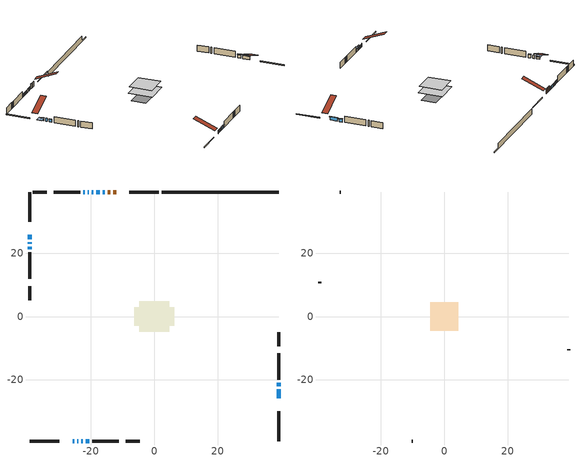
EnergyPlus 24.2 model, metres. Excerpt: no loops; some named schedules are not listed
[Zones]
conditioned space
 floor adiabatic (AdiabaticFloorConstruction): -4.78,-4.78 -4.78,4.78 4.78,4.78 4.78,-4.78 z1.46
 floor foundation (Slab1 construction): -6.36,-2.84 -6.36,2.84 6.36,2.84 6.36,-2.84 z-0.67
 wall outside (RimJoist1 construction): 1.46,39.22 -7.88,39.22 / -39.22,-39.22 -29.88,-39.22 / -39.22,39.22 -39.22,29.88 / 39.22,-39.22 39.22,-29.88 z1.46:1.76
 wall outside (AdiabaticWallConstruction 1): -12.04,39.22 -12.95,39.22 / -13.88,39.22 -14.7,39.22 z1.46:3.49
 wall outside (AdiabaticWallConstruction): 39.22,-25.72 39.22,-22.98 z1.46:2.76; -15.62,39.22 -16.2,39.22 / -25.72,-39.22 -25.25,-39.22 / -24.32,-39.22 -23.88,-39.22 / -39.22,23.42 -39.22,22.96 / -17.13,39.22 -18.25,39.22 / -19.17,39.22 -19.63,39.22 / -39.22,22.03 -39.22,21.12 / -20.56,39.22 -20.94,39.22 / -21.87,39.22 -22.36,39.22 z1.46:2.68; -39.22,25.72 -39.22,24.35 z1.46:2.43; 39.22,-22.05 39.22,-20.88 z1.46:2.63; -22.95,-39.22 -22.49,-39.22 / -21.57,-39.22 -20.5,-39.22 z1.46:2.53
 wall outside (Wall1 construction): -23.28,39.22 -31.66,39.22 / -19.57,-39.22 -11.2,-39.22 / -39.22,20.19 -39.22,11.82 / 39.22,-19.95 39.22,-11.58 z1.46:3.9
 wall outside (Wall3 construction): -33.87,39.22 -38.29,39.22 / -8.98,-39.22 -4.56,-39.22 / -39.22,9.6 -39.22,5.18 / 39.22,-9.36 39.22,-4.94 z1.46:3.9
 wall foundation (FoundationWall1 construction): 2.39,39.22,-0.67 2.39,39.22,1.46 35.54,39.22,1.46 35.54,39.22,-0.28 39.22,39.22,-0.28 39.22,39.22,-0.67
 window (WindowConstruction): 39.22,-25.72 39.22,-22.98 z1.46:2.76
 window (WindowConstruction 9): -15.63,39.22 -16.2,39.22 z1.46:2.68
 window (WindowConstruction 10): -25.72,-39.22 -25.25,-39.22 z1.46:2.68
 window (WindowConstruction 11): -24.32,-39.22 -23.88,-39.22 z1.46:2.68
 window (WindowConstruction 12): -39.22,25.72 -39.22,24.35 z1.46:2.43
 window (WindowConstruction 13): -39.22,23.42 -39.22,22.96 z1.46:2.68
 window (WindowConstruction 1): 39.22,-22.05 39.22,-20.88 z1.46:2.63
 window (WindowConstruction 2): -17.13,39.22 -18.24,39.22 z1.46:2.68
 window (WindowConstruction 3): -19.17,39.22 -19.63,39.22 z1.46:2.68
 window (WindowConstruction 4): -22.95,-39.22 -22.5,-39.22 z1.46:2.53
 window (WindowConstruction 5): -21.57,-39.22 -20.5,-39.22 z1.46:2.53
 window (WindowConstruction 6): -39.22,22.03 -39.22,21.12 z1.46:2.68
 window (WindowConstruction 7): -20.56,39.22 -20.94,39.22 z1.46:2.68
 window (WindowConstruction 8): -21.87,39.22 -22.36,39.22 z1.46:2.68
 door (Door): -12.04,39.22 -12.95,39.22 z1.46:3.49
 door (Door 1): -13.88,39.22 -14.7,39.22 z1.46:3.49
 ceiling adiabatic (AdiabaticFloorConstruction): 4.78,-4.78 4.78,4.78 -4.78,4.78 -4.78,-4.78 z1.46
attic - vented
 floor to conditioned space (Floor1 construction Reversed): -4.42,-4.42 -4.42,4.42 4.42,4.42 4.42,-4.42 z3.9
 wall outside (Wall2 construction): -32.58,39.22 -32.94,39.22 / -10.27,-39.22 -9.91,-39.22 / -39.22,10.89 -39.22,10.53 / 39.22,-10.65 39.22,-10.29 z1.46:3.9
 roof outside (Roof1 construction): -11.11,39.22,3.9 -11.11,30.72,7.44 -8.81,30.72,7.44 -8.81,39.22,3.9; -26.65,-39.22,3.9 -26.65,-30.72,7.44 -28.95,-30.72,7.44 -28.95,-39.22,3.9; -39.22,26.65,3.9 -30.72,26.65,7.44 -30.72,28.95,7.44 -39.22,28.95,3.9; 39.22,-26.65,3.9 30.72,-26.65,7.44 30.72,-28.95,7.44 39.22,-28.95,3.9
shading: 39.22,-22.78 39.22,-25.92 39.68,-25.92 39.68,-22.78 z2.96; -39.22,24.1 -39.22,25.97 -41.71,25.97 -41.71,24.1 z2.68; 39.22,-20.68 39.22,-22.25 39.68,-22.25 39.68,-20.68 z2.83; -22.2,-39.22 -23.25,-39.22 -23.25,-39.68 -22.2,-39.68 z2.83; -20.2,-39.22 -21.87,-39.22 -21.87,-39.68 -20.2,-39.68 z2.83; -39.22,21.04 -39.22,22.11 -39.83,22.11 -39.83,21.04 z2.76
[Building]
Building 1: Terrain=Suburbs
[Site:Location]
Vancouver Intl AP_BC: Latitude {deg}=49.19; Longitude {deg}=-123.18; Time Zone {hr}=-8; Elevation {m}=4; Keep Site Location Information=Yes
[Site:GroundTemperature:Shallow]
8.06451, 6.96315, 6.87495, 7.3976, 9.49575, 11.5841, 13.3946, 14.5416, 14.639, 13.7062, 11.9418, 9.91751
[Site:WaterMainsTemperature]
Calculation Method=Schedule; Temperature Schedule=mains temperature schedule
[Material] Roughness=Rough; Thermal Absorptance=0.9
Name | Thickness {m} | Conductivity {W/m-K} | Density {kg/m3} | Specific Heat {J/kg-K} | Solar Absorptance | Visible Absorptance
asphalt or fiberglass shingles | 0.00635 | 0.162714 | 1121.4 | 1465.45 | 0.4 | 0.4
ceiling stud and cavity | 0.1397 | 0.121496 | 65.682 | 1177.47 | 0.7 | 0.7
concrete 4.0 in. | 0.1016 | 1.803125 | 2242.8 | 837.4 | 0.7 | 0.7
concrete 8.0 in. | 0.2032 | 1.803125 | 2242.8 | 837.4 | 0.7 | 0.7
door material | 0.04445 | 0.188738 | 512.64 | 1214.23 | 0.7 | 0.7
door material 1 | 0.04445 | 0.053851 | 512.64 | 1214.23 | 0.7 | 0.7
floor covering | 0.0127 | 0.0433444 | 54.468 | 1339.84 | 0.6 | 0.6
floor rigid ins; wall rigid ins | 0.512978 | 0.029427 | 32.04 | 1214.23 | 0.7 | 0.7
floor stud and cavity | 0.1397 | 1.75129 | 37.0049 | 1207.88 | 0.7 | 0.7
furniture material conditioned space 1 | 0.1524 | 0.115458 | 640.8 | 1214.23 | 0.6 | 0.6
gypsum board | 0.0127 | 0.160291 | 801 | 837.4 | 0.6 | 0.6
osb sheathing 0.5 in. | 0.0127 | 0.115458 | 512.64 | 1214.23 | 0.7 | 0.7
osb sheathing 0.75 in. | 0.01905 | 0.115458 | 512.64 | 1214.23 | 0.7 | 0.7
osb sheathing 2.0 in. | 0.0508 | 0.115458 | 512.64 | 1214.23 | 0.7 | 0.7
rim joist stud and cavity | 0.0508 | 0.0310022 | 125.044 | 1163.47 | 0.6 | 0.6
wall stud and cavity | 0.1397 | 0.104945 | 139.0536 | 1170.24 | 0.7 | 0.7
wall stud and cavity 1 | 0.0889 | 6.1454 | 50.32683 | 1063.81 | 0.6 | 0.6
wall stud and cavity 2 | 0.1397 | 0.10763 | 139.0536 | 1170.24 | 0.7 | 0.7
wall stud and cavity 3 | 0.0889 | 0.380278 | 52.3479 | 1209.89 | 0.7 | 0.7
wall stud and cavity 4 | 0.0889 | 0.391764 | 83.0341 | 1211.67 | 0.7 | 0.7
wood siding | 0.0254 | 0.102417 | 544.68 | 1172.36 | 0.4 | 0.4
wood siding 1 | 0.00254 | 0.102417 | 544.68 | 1172.36 | 0.4 | 0.4
wood siding 2; wood siding 3; wood siding 4 | 0.0254 | 0.102417 | 544.68 | 1172.36 | 0.7 | 0.7
[WindowMaterial:SimpleGlazingSystem]
Name | U-Factor {W/m2-K} | Solar Heat Gain Coefficient
WindowMaterial | 3.56465 | 0.72
WindowMaterial 1 | 4.64233 | 0.67
WindowMaterial 10 | 5.50028 | 0.61
WindowMaterial 11 | 4.627 | 0.67
WindowMaterial 12 | 5.44009 | 0.62
WindowMaterial 2 | 4.33459 | 0.66
WindowMaterial 3 | 4.52707 | 0.64
WindowMaterial 4 | 4.7911 | 0.66
WindowMaterial 5 | 4.77066 | 0.66
WindowMaterial 6 | 4.49016 | 0.64
WindowMaterial 7 | 5.38445 | 0.62
WindowMaterial 8 | 5.21865 | 0.63
WindowMaterial 9 | 5.42249 | 0.62
[Construction]
AdiabaticFloorConstruction: floor stud and cavity, floor rigid ins, osb sheathing 0.75 in., floor covering
AdiabaticWallConstruction: wood siding 3, wall rigid ins, wall stud and cavity 3, gypsum board
AdiabaticWallConstruction 1: wood siding 4, wall rigid ins, wall stud and cavity 3, gypsum board
Door: door material
Door 1: door material 1
Floor1 construction Reversed: gypsum board, ceiling stud and cavity
FoundationWall1 construction: concrete 8.0 in.
furniture construction conditioned space 1: furniture material conditioned space 1
PartitionWallConstruction: gypsum board, wall stud and cavity 4, gypsum board
RimJoist1 construction: wood siding 2, osb sheathing 2.0 in., rim joist stud and cavity
Roof1 construction: asphalt or fiberglass shingles
Slab1 construction: concrete 4.0 in.
Wall1 construction: wood siding, osb sheathing 0.5 in., wall stud and cavity, gypsum board
Wall2 construction: wood siding 1, wall stud and cavity 1
Wall3 construction: wood siding, osb sheathing 0.5 in., wall stud and cavity 2, gypsum board
WindowConstruction: WindowMaterial
WindowConstruction 1; WindowConstruction 2: WindowMaterial 1
WindowConstruction 10: WindowMaterial 9
WindowConstruction 11: WindowMaterial 10
WindowConstruction 12: WindowMaterial 11
WindowConstruction 13: WindowMaterial 12
WindowConstruction 3: WindowMaterial 2
WindowConstruction 4: WindowMaterial 3
WindowConstruction 5: WindowMaterial 4
WindowConstruction 6: WindowMaterial 5
WindowConstruction 7: WindowMaterial 6
WindowConstruction 8: WindowMaterial 7
WindowConstruction 9: WindowMaterial 8
[Zone] Multiplier=1; Part of Total Floor Area=Yes
Name | Volume {m3}
attic - vented | 44.4308
conditioned space | 413.9
[Space]
Name | Zone | Volume {m3}
attic - vented 1 | attic - vented | 44.4308
conditioned space 1 | conditioned space | 413.9
[ZoneInfiltration:EffectiveLeakageArea]
infil attic - vented 1: Zone or Space=attic - vented 1; Schedule=Always On Discrete; Effective Air Leakage Area {cm2}=3240.83; Stack Coefficient=0.000415921; Wind Coefficient=1.37792e-05
[ZoneMixing]
whole house fan mix: Zone or Space=attic - vented; Schedule=Always On Continuous; Design Flow Rate Calculation Method=Flow/Zone; Design Flow Rate {m3/s}=0; Source Zone or Space=conditioned space
[SurfaceProperty:ExposedFoundationPerimeter]
Slab1: Exposed Perimeter Calculation Method=TotalExposedPerimeter; Total Exposed Perimeter {m}=36.829
[InternalMass] Zone or ZoneList=conditioned space; Space or SpaceList=conditioned space 1
Name | Construction | Surface Area {m2}
furniture mass conditioned space 1 | furniture construction conditioned space 1 | 65.5201
partition wall mass | PartitionWallConstruction | 163.8
[Lights]
interior lighting: Zone or ZoneList or Space or SpaceList=conditioned space 1; Schedule=interior lighting schedule; Design Level Calculation Method=LightingLevel; Lighting Level {W}=343.2; Return Air Fraction=0; Fraction Radiant=0.6; Fraction Visible=0.2; Fraction Replaceable=1
[People]
occupants: Zone or ZoneList or Space or SpaceList=conditioned space 1; Number of People Schedule=occupants schedule; Number of People Calculation Method=People; Number of People=3; Fraction Radiant=0.314171; Sensible Heat Fraction=0.56303; Activity Level Schedule=occupants activity schedule; Carbon Dioxide Generation Rate {m3/s-W}=0; Enable ASHRAE 55 Comfort Warnings=No; Mean Radiant Temperature Calculation Type=EnclosureAveraged
[ElectricEquipment] Zone or ZoneList or Space or SpaceList=conditioned space 1; Design Level Calculation Method=EquipmentLevel
Name | Schedule | Design Level {W} | Fraction Latent | Fraction Radiant | Fraction Lost
clothes dryer | clothes dryer schedule | 140.772 | 0.015 | 0.081 | 0.85
clothes washer | clothes washer schedule | 32.1985 | 0.03 | 0.162 | 0.7
cooking range | cooking range schedule | 215.147 | 0.08 | 0.432 | 0.2
dishwasher | dishwasher schedule | 66.8632 | 0.3 | 0.18 | 0.4
fridge | fridge schedule | 72.9452 | 0 | 0.6 | 0
mech vent bath fan 0 | mech vent bath fan 0 schedule | 25.1 | 0 | 0 | 1
mech vent house fan | mech vent house fan schedule | 0 | 0 | 0 | 1
mech vent house fan cfis | mech vent house fan cfis schedule | 0 | 0 | 0 | 0
misc plug loads | misc plug loads schedule | 494.7 | 0.045 | 0.513 | 0.1
whole house fan | Always On Discrete | 0 | 0 | 0 | 1
[OtherEquipment] Zone or ZoneList or Space or SpaceList=conditioned space 1; Design Level Calculation Method=EquipmentLevel
Name | Fuel Type | Schedule | Design Level {W} | Fraction Latent | Fraction Radiant | Fraction Lost
clothes dryer 1 | Electricity | clothes dryer schedule | 0 | 0.015 | 0.081 | 0.85
cooking range 1 | Electricity | cooking range schedule | 0 | 0.08 | 0.432 | 0.2
general water use latent | None | general water use schedule | 62.594 | 1 | 0 | 0
general water use sensible | None | general water use schedule | -61.6891 | 0 | 0.6 | 0
mech vent house fan latent load | None | Always On Discrete | 0 | 1 | 0 | 0
mech vent house fan sensible load | None | Always On Discrete | 0 | 0 | 0 | 0
water heater energy adjustment1 | Electricity | Always On Discrete | 0.01 | 0 | 0 | 1
[ZoneInfiltration:DesignFlowRate] Zone or ZoneList or Space or SpaceList=conditioned space 1; Schedule=Always On Discrete; Design Flow Rate Calculation Method=Flow/Zone; Design Flow Rate {m3/s}=0
infil flow; natural vent flow; whole house fan flow
[Foundation:Kiva]
Foundation Kiva 1: Initial Indoor Air Temperature {C}=18; Wall Height Above Grade {m}=1.459992; Wall Depth Below Slab {m}=0.2032
[Foundation:Kiva:Settings]
Soil Conductivity {W/m-K}=0.849921; Soil Density {kg/m3}=1842.3; Soil Specific Heat {J/kg-K}=418.7; Ground Solar Absorptivity=0.9; Ground Thermal Absorptivity=0.9; Ground Surface Roughness {m}=0.03; Far-Field Width {m}=40; Deep-Ground Boundary Condition=ZeroFlux; Deep-Ground Depth {m}=40; Minimum Cell Dimension {m}=0.2; Maximum Cell Growth Coefficient=3; Simulation Timestep=Timestep
[Exterior:Lights]
exterior lighting: Schedule=exterior lighting schedule; Design Level {W}=75.6
[Schedule:Constant]
Name | Hourly Value
Always On Continuous; mech vent house fan schedule; mech vent house fan cfis schedule; Always On Discrete | 1
occupants activity schedule | 117.228
fridge schedule | 0
[Schedule:Week:Daily]
interior lighting schedule Week Rule - Jan1-Jan27: interior lighting schedule day, interior lighting schedule day, interior lighting schedule day, interior lighting schedule day, interior lighting schedule day, interior lighting schedule day, interior lighting schedule day, interior lighting schedule default day, interior lighting schedule default day, interior lighting schedule default day, interior lighting schedule default day, interior lighting schedule default day
interior lighting schedule Week Rule - Jan28-Feb3: interior lighting schedule day, interior lighting schedule day, interior lighting schedule day, interior lighting schedule day, interior lighting schedule day 1, interior lighting schedule day 1, interior lighting schedule day 1, interior lighting schedule default day, interior lighting schedule default day, interior lighting schedule default day, interior lighting schedule default day, interior lighting schedule default day
interior lighting schedule Week Rule - Feb4-Feb24: interior lighting schedule day 1, interior lighting schedule day 1, interior lighting schedule day 1, interior lighting schedule day 1, interior lighting schedule day 1, interior lighting schedule day 1, interior lighting schedule day 1, interior lighting schedule default day, interior lighting schedule default day, interior lighting schedule default day, interior lighting schedule default day, interior lighting schedule default day
interior lighting schedule Week Rule - Feb25-Mar3: interior lighting schedule day 1, interior lighting schedule day 1, interior lighting schedule day 1, interior lighting schedule day 1, interior lighting schedule day 2, interior lighting schedule day 2, interior lighting schedule day 2, interior lighting schedule default day, interior lighting schedule default day, interior lighting schedule default day, interior lighting schedule default day, interior lighting schedule default day
interior lighting schedule Week Rule - Mar4-Mar31: interior lighting schedule day 2, interior lighting schedule day 2, interior lighting schedule day 2, interior lighting schedule day 2, interior lighting schedule day 2, interior lighting schedule day 2, interior lighting schedule day 2, interior lighting schedule default day, interior lighting schedule default day, interior lighting schedule default day, interior lighting schedule default day, interior lighting schedule default day
interior lighting schedule Week Rule - Apr1-Apr28: interior lighting schedule day 3, interior lighting schedule day 3, interior lighting schedule day 3, interior lighting schedule day 3, interior lighting schedule day 3, interior lighting schedule day 3, interior lighting schedule day 3, interior lighting schedule default day, interior lighting schedule default day, interior lighting schedule default day, interior lighting schedule default day, interior lighting schedule default day
interior lighting schedule Week Rule - Apr29-May5: interior lighting schedule day 3, interior lighting schedule day 3, interior lighting schedule day 4, interior lighting schedule day 4, interior lighting schedule day 4, interior lighting schedule day 4, interior lighting schedule day 4, interior lighting schedule default day, interior lighting schedule default day, interior lighting schedule default day, interior lighting schedule default day, interior lighting schedule default day
interior lighting schedule Week Rule - May6-May26: interior lighting schedule day 4, interior lighting schedule day 4, interior lighting schedule day 4, interior lighting schedule day 4, interior lighting schedule day 4, interior lighting schedule day 4, interior lighting schedule day 4, interior lighting schedule default day, interior lighting schedule default day, interior lighting schedule default day, interior lighting schedule default day, interior lighting schedule default day
interior lighting schedule Week Rule - May27-Jun2: interior lighting schedule day 4, interior lighting schedule day 4, interior lighting schedule day 4, interior lighting schedule day 4, interior lighting schedule day 4, interior lighting schedule day 5, interior lighting schedule day 5, interior lighting schedule default day, interior lighting schedule default day, interior lighting schedule default day, interior lighting schedule default day, interior lighting schedule default day
interior lighting schedule Week Rule - Jun3-Jun30: interior lighting schedule day 5, interior lighting schedule day 5, interior lighting schedule day 5, interior lighting schedule day 5, interior lighting schedule day 5, interior lighting schedule day 5, interior lighting schedule day 5, interior lighting schedule default day, interior lighting schedule default day, interior lighting schedule default day, interior lighting schedule default day, interior lighting schedule default day
interior lighting schedule Week Rule - Jul1-Jul28: interior lighting schedule day 6, interior lighting schedule day 6, interior lighting schedule day 6, interior lighting schedule day 6, interior lighting schedule day 6, interior lighting schedule day 6, interior lighting schedule day 6, interior lighting schedule default day, interior lighting schedule default day, interior lighting schedule default day, interior lighting schedule default day, interior lighting schedule default day
interior lighting schedule Week Rule - Jul29-Aug4: interior lighting schedule day 6, interior lighting schedule day 6, interior lighting schedule day 6, interior lighting schedule day 7, interior lighting schedule day 7, interior lighting schedule day 7, interior lighting schedule day 7, interior lighting schedule default day, interior lighting schedule default day, interior lighting schedule default day, interior lighting schedule default day, interior lighting schedule default day
interior lighting schedule Week Rule - Aug5-Aug25: interior lighting schedule day 7, interior lighting schedule day 7, interior lighting schedule day 7, interior lighting schedule day 7, interior lighting schedule day 7, interior lighting schedule day 7, interior lighting schedule day 7, interior lighting schedule default day, interior lighting schedule default day, interior lighting schedule default day, interior lighting schedule default day, interior lighting schedule default day
interior lighting schedule Week Rule - Aug26-Sep1: interior lighting schedule day 7, interior lighting schedule day 7, interior lighting schedule day 7, interior lighting schedule day 7, interior lighting schedule day 7, interior lighting schedule day 7, interior lighting schedule day 8, interior lighting schedule default day, interior lighting schedule default day, interior lighting schedule default day, interior lighting schedule default day, interior lighting schedule default day
interior lighting schedule Week Rule - Sep2-Sep29: interior lighting schedule day 8, interior lighting schedule day 8, interior lighting schedule day 8, interior lighting schedule day 8, interior lighting schedule day 8, interior lighting schedule day 8, interior lighting schedule day 8, interior lighting schedule default day, interior lighting schedule default day, interior lighting schedule default day, interior lighting schedule default day, interior lighting schedule default day
interior lighting schedule Week Rule - Sep30-Oct6: interior lighting schedule day 8, interior lighting schedule day 9, interior lighting schedule day 9, interior lighting schedule day 9, interior lighting schedule day 9, interior lighting schedule day 9, interior lighting schedule day 9, interior lighting schedule default day, interior lighting schedule default day, interior lighting schedule default day, interior lighting schedule default day, interior lighting schedule default day
interior lighting schedule Week Rule - Oct7-Oct27: interior lighting schedule day 9, interior lighting schedule day 9, interior lighting schedule day 9, interior lighting schedule day 9, interior lighting schedule day 9, interior lighting schedule day 9, interior lighting schedule day 9, interior lighting schedule default day, interior lighting schedule default day, interior lighting schedule default day, interior lighting schedule default day, interior lighting schedule default day
interior lighting schedule Week Rule - Oct28-Nov3: interior lighting schedule day 9, interior lighting schedule day 9, interior lighting schedule day 9, interior lighting schedule day 9, interior lighting schedule day 10, interior lighting schedule day 10, interior lighting schedule day 10, interior lighting schedule default day, interior lighting schedule default day, interior lighting schedule default day, interior lighting schedule default day, interior lighting schedule default day
interior lighting schedule Week Rule - Nov4-Nov24: interior lighting schedule day 10, interior lighting schedule day 10, interior lighting schedule day 10, interior lighting schedule day 10, interior lighting schedule day 10, interior lighting schedule day 10, interior lighting schedule day 10, interior lighting schedule default day, interior lighting schedule default day, interior lighting schedule default day, interior lighting schedule default day, interior lighting schedule default day
interior lighting schedule Week Rule - Nov25-Dec1: interior lighting schedule day 10, interior lighting schedule day 10, interior lighting schedule day 10, interior lighting schedule day 10, interior lighting schedule day 10, interior lighting schedule day 10, interior lighting schedule day 11, interior lighting schedule default day, interior lighting schedule default day, interior lighting schedule default day, interior lighting schedule default day, interior lighting schedule default day
interior lighting schedule Week Rule - Dec2-Dec31: interior lighting schedule day 11, interior lighting schedule day 11, interior lighting schedule day 11, interior lighting schedule day 11, interior lighting schedule day 11, interior lighting schedule day 11, interior lighting schedule day 11, interior lighting schedule default day, interior lighting schedule default day, interior lighting schedule default day, interior lighting schedule default day, interior lighting schedule default day
occupants schedule Week Rule - Jan1-Dec31: occupants schedule day, occupants schedule day, occupants schedule day, occupants schedule day, occupants schedule day, occupants schedule day, occupants schedule day, occupants schedule default day, occupants schedule default day, occupants schedule default day, occupants schedule default day, occupants schedule default day
clothes dryer schedule Week Rule - Jan1-Dec31: clothes dryer schedule day, clothes dryer schedule day, clothes dryer schedule day, clothes dryer schedule day, clothes dryer schedule day, clothes dryer schedule day, clothes dryer schedule day, clothes dryer schedule default day, clothes dryer schedule default day, clothes dryer schedule default day, clothes dryer schedule default day, clothes dryer schedule default day
clothes washer schedule Week Rule - Jan1-Dec31: clothes washer schedule day, clothes washer schedule day, clothes washer schedule day, clothes washer schedule day, clothes washer schedule day, clothes washer schedule day, clothes washer schedule day, clothes washer schedule default day, clothes washer schedule default day, clothes washer schedule default day, clothes washer schedule default day, clothes washer schedule default day
cooking range schedule Week Rule - Jan1-Dec31: cooking range schedule day, cooking range schedule day, cooking range schedule day, cooking range schedule day, cooking range schedule day, cooking range schedule day, cooking range schedule day, cooking range schedule default day, cooking range schedule default day, cooking range schedule default day, cooking range schedule default day, cooking range schedule default day
dishwasher schedule Week Rule - Jan1-Dec31: dishwasher schedule day, dishwasher schedule day, dishwasher schedule day, dishwasher schedule day, dishwasher schedule day, dishwasher schedule day, dishwasher schedule day, dishwasher schedule default day, dishwasher schedule default day, dishwasher schedule default day, dishwasher schedule default day, dishwasher schedule default day
mech vent bath fan 0 schedule Week Rule - Jan1-Dec31: mech vent bath fan 0 schedule day, mech vent bath fan 0 schedule day, mech vent bath fan 0 schedule day, mech vent bath fan 0 schedule day, mech vent bath fan 0 schedule day, mech vent bath fan 0 schedule day, mech vent bath fan 0 schedule day, mech vent bath fan 0 schedule default day, mech vent bath fan 0 schedule default day, mech vent bath fan 0 schedule default day, mech vent bath fan 0 schedule default day, mech vent bath fan 0 schedule default day
misc plug loads schedule Week Rule - Jan1-Dec31: misc plug loads schedule day, misc plug loads schedule day, misc plug loads schedule day, misc plug loads schedule day, misc plug loads schedule day, misc plug loads schedule day, misc plug loads schedule day, misc plug loads schedule default day, misc plug loads schedule default day, misc plug loads schedule default day, misc plug loads schedule default day, misc plug loads schedule default day
general water use schedule Week Rule - Jan1-Dec31: general water use schedule day, general water use schedule day, general water use schedule day, general water use schedule day, general water use schedule day, general water use schedule day, general water use schedule day, general water use schedule default day, general water use schedule default day, general water use schedule default day, general water use schedule default day, general water use schedule default day
exterior lighting schedule Week Rule - Jan1-Jan27: exterior lighting schedule day, exterior lighting schedule day, exterior lighting schedule day, exterior lighting schedule day, exterior lighting schedule day, exterior lighting schedule day, exterior lighting schedule day, exterior lighting schedule default day, exterior lighting schedule default day, exterior lighting schedule default day, exterior lighting schedule default day, exterior lighting schedule default day
exterior lighting schedule Week Rule - Jan28-Feb3: exterior lighting schedule day, exterior lighting schedule day, exterior lighting schedule day, exterior lighting schedule day, exterior lighting schedule day 1, exterior lighting schedule day 1, exterior lighting schedule day 1, exterior lighting schedule default day, exterior lighting schedule default day, exterior lighting schedule default day, exterior lighting schedule default day, exterior lighting schedule default day
exterior lighting schedule Week Rule - Feb4-Feb24: exterior lighting schedule day 1, exterior lighting schedule day 1, exterior lighting schedule day 1, exterior lighting schedule day 1, exterior lighting schedule day 1, exterior lighting schedule day 1, exterior lighting schedule day 1, exterior lighting schedule default day, exterior lighting schedule default day, exterior lighting schedule default day, exterior lighting schedule default day, exterior lighting schedule default day
exterior lighting schedule Week Rule - Feb25-Mar3: exterior lighting schedule day 1, exterior lighting schedule day 1, exterior lighting schedule day 1, exterior lighting schedule day 1, exterior lighting schedule day 2, exterior lighting schedule day 2, exterior lighting schedule day 2, exterior lighting schedule default day, exterior lighting schedule default day, exterior lighting schedule default day, exterior lighting schedule default day, exterior lighting schedule default day
exterior lighting schedule Week Rule - Mar4-Mar31: exterior lighting schedule day 2, exterior lighting schedule day 2, exterior lighting schedule day 2, exterior lighting schedule day 2, exterior lighting schedule day 2, exterior lighting schedule day 2, exterior lighting schedule day 2, exterior lighting schedule default day, exterior lighting schedule default day, exterior lighting schedule default day, exterior lighting schedule default day, exterior lighting schedule default day
exterior lighting schedule Week Rule - Apr1-Apr28: exterior lighting schedule day 3, exterior lighting schedule day 3, exterior lighting schedule day 3, exterior lighting schedule day 3, exterior lighting schedule day 3, exterior lighting schedule day 3, exterior lighting schedule day 3, exterior lighting schedule default day, exterior lighting schedule default day, exterior lighting schedule default day, exterior lighting schedule default day, exterior lighting schedule default day
exterior lighting schedule Week Rule - Apr29-May5: exterior lighting schedule day 3, exterior lighting schedule day 3, exterior lighting schedule day 4, exterior lighting schedule day 4, exterior lighting schedule day 4, exterior lighting schedule day 4, exterior lighting schedule day 4, exterior lighting schedule default day, exterior lighting schedule default day, exterior lighting schedule default day, exterior lighting schedule default day, exterior lighting schedule default day
exterior lighting schedule Week Rule - May6-May26: exterior lighting schedule day 4, exterior lighting schedule day 4, exterior lighting schedule day 4, exterior lighting schedule day 4, exterior lighting schedule day 4, exterior lighting schedule day 4, exterior lighting schedule day 4, exterior lighting schedule default day, exterior lighting schedule default day, exterior lighting schedule default day, exterior lighting schedule default day, exterior lighting schedule default day
exterior lighting schedule Week Rule - May27-Jun2: exterior lighting schedule day 4, exterior lighting schedule day 4, exterior lighting schedule day 4, exterior lighting schedule day 4, exterior lighting schedule day 4, exterior lighting schedule day 5, exterior lighting schedule day 5, exterior lighting schedule default day, exterior lighting schedule default day, exterior lighting schedule default day, exterior lighting schedule default day, exterior lighting schedule default day
exterior lighting schedule Week Rule - Jun3-Jun30: exterior lighting schedule day 5, exterior lighting schedule day 5, exterior lighting schedule day 5, exterior lighting schedule day 5, exterior lighting schedule day 5, exterior lighting schedule day 5, exterior lighting schedule day 5, exterior lighting schedule default day, exterior lighting schedule default day, exterior lighting schedule default day, exterior lighting schedule default day, exterior lighting schedule default day
exterior lighting schedule Week Rule - Jul1-Jul28: exterior lighting schedule day 6, exterior lighting schedule day 6, exterior lighting schedule day 6, exterior lighting schedule day 6, exterior lighting schedule day 6, exterior lighting schedule day 6, exterior lighting schedule day 6, exterior lighting schedule default day, exterior lighting schedule default day, exterior lighting schedule default day, exterior lighting schedule default day, exterior lighting schedule default day
exterior lighting schedule Week Rule - Jul29-Aug4: exterior lighting schedule day 6, exterior lighting schedule day 6, exterior lighting schedule day 6, exterior lighting schedule day 7, exterior lighting schedule day 7, exterior lighting schedule day 7, exterior lighting schedule day 7, exterior lighting schedule default day, exterior lighting schedule default day, exterior lighting schedule default day, exterior lighting schedule default day, exterior lighting schedule default day
exterior lighting schedule Week Rule - Aug5-Aug25: exterior lighting schedule day 7, exterior lighting schedule day 7, exterior lighting schedule day 7, exterior lighting schedule day 7, exterior lighting schedule day 7, exterior lighting schedule day 7, exterior lighting schedule day 7, exterior lighting schedule default day, exterior lighting schedule default day, exterior lighting schedule default day, exterior lighting schedule default day, exterior lighting schedule default day
exterior lighting schedule Week Rule - Aug26-Sep1: exterior lighting schedule day 7, exterior lighting schedule day 7, exterior lighting schedule day 7, exterior lighting schedule day 7, exterior lighting schedule day 7, exterior lighting schedule day 7, exterior lighting schedule day 8, exterior lighting schedule default day, exterior lighting schedule default day, exterior lighting schedule default day, exterior lighting schedule default day, exterior lighting schedule default day
exterior lighting schedule Week Rule - Sep2-Sep29: exterior lighting schedule day 8, exterior lighting schedule day 8, exterior lighting schedule day 8, exterior lighting schedule day 8, exterior lighting schedule day 8, exterior lighting schedule day 8, exterior lighting schedule day 8, exterior lighting schedule default day, exterior lighting schedule default day, exterior lighting schedule default day, exterior lighting schedule default day, exterior lighting schedule default day
exterior lighting schedule Week Rule - Sep30-Oct6: exterior lighting schedule day 8, exterior lighting schedule day 9, exterior lighting schedule day 9, exterior lighting schedule day 9, exterior lighting schedule day 9, exterior lighting schedule day 9, exterior lighting schedule day 9, exterior lighting schedule default day, exterior lighting schedule default day, exterior lighting schedule default day, exterior lighting schedule default day, exterior lighting schedule default day
exterior lighting schedule Week Rule - Oct7-Oct27: exterior lighting schedule day 9, exterior lighting schedule day 9, exterior lighting schedule day 9, exterior lighting schedule day 9, exterior lighting schedule day 9, exterior lighting schedule day 9, exterior lighting schedule day 9, exterior lighting schedule default day, exterior lighting schedule default day, exterior lighting schedule default day, exterior lighting schedule default day, exterior lighting schedule default day
exterior lighting schedule Week Rule - Oct28-Nov3: exterior lighting schedule day 9, exterior lighting schedule day 9, exterior lighting schedule day 9, exterior lighting schedule day 9, exterior lighting schedule day 10, exterior lighting schedule day 10, exterior lighting schedule day 10, exterior lighting schedule default day, exterior lighting schedule default day, exterior lighting schedule default day, exterior lighting schedule default day, exterior lighting schedule default day
exterior lighting schedule Week Rule - Nov4-Nov24: exterior lighting schedule day 10, exterior lighting schedule day 10, exterior lighting schedule day 10, exterior lighting schedule day 10, exterior lighting schedule day 10, exterior lighting schedule day 10, exterior lighting schedule day 10, exterior lighting schedule default day, exterior lighting schedule default day, exterior lighting schedule default day, exterior lighting schedule default day, exterior lighting schedule default day
exterior lighting schedule Week Rule - Nov25-Dec1: exterior lighting schedule day 10, exterior lighting schedule day 10, exterior lighting schedule day 10, exterior lighting schedule day 10, exterior lighting schedule day 10, exterior lighting schedule day 10, exterior lighting schedule day 11, exterior lighting schedule default day, exterior lighting schedule default day, exterior lighting schedule default day, exterior lighting schedule default day, exterior lighting schedule default day
exterior lighting schedule Week Rule - Dec2-Dec31: exterior lighting schedule day 11, exterior lighting schedule day 11, exterior lighting schedule day 11, exterior lighting schedule day 11, exterior lighting schedule day 11, exterior lighting schedule day 11, exterior lighting schedule day 11, exterior lighting schedule default day, exterior lighting schedule default day, exterior lighting schedule default day, exterior lighting schedule default day, exterior lighting schedule default day
[Schedule:Year]
interior lighting schedule: interior lighting schedule Week Rule - Jan1-Jan27, 1, 1, 1, 27, interior lighting schedule Week Rule - Jan28-Feb3, 1, 28, 2, 3, interior lighting schedule Week Rule - Feb4-Feb24, 2, 4, 2, 24, interior lighting schedule Week Rule - Feb25-Mar3, 2, 25, 3, 3, interior lighting schedule Week Rule - Mar4-Mar31, 3, 4, 3, 31, interior lighting schedule Week Rule - Apr1-Apr28, 4, 1, 4, 28, interior lighting schedule Week Rule - Apr29-May5, 4, 29, 5, 5, interior lighting schedule Week Rule - May6-May26, 5, 6, 5, 26, interior lighting schedule Week Rule - May27-Jun2, 5, 27, 6, 2, interior lighting schedule Week Rule - Jun3-Jun30, 6, 3, 6, 30, interior lighting schedule Week Rule - Jul1-Jul28, 7, 1, 7, 28, interior lighting schedule Week Rule - Jul29-Aug4, 7, 29, 8, 4, interior lighting schedule Week Rule - Aug5-Aug25, 8, 5, 8, 25, interior lighting schedule Week Rule - Aug26-Sep1, 8, 26, 9, 1, interior lighting schedule Week Rule - Sep2-Sep29, 9, 2, 9, 29, interior lighting schedule Week Rule - Sep30-Oct6, 9, 30, 10, 6, interior lighting schedule Week Rule - Oct7-Oct27, 10, 7, 10, 27, interior lighting schedule Week Rule - Oct28-Nov3, 10, 28, 11, 3, interior lighting schedule Week Rule - Nov4-Nov24, 11, 4, 11, 24, interior lighting schedule Week Rule - Nov25-Dec1, 11, 25, 12, 1, interior lighting schedule Week Rule - Dec2-Dec31, 12, 2, 12, 31
occupants schedule: occupants schedule Week Rule - Jan1-Dec31, 1, 1, 12, 31
clothes dryer schedule: clothes dryer schedule Week Rule - Jan1-Dec31, 1, 1, 12, 31
clothes washer schedule: clothes washer schedule Week Rule - Jan1-Dec31, 1, 1, 12, 31
cooking range schedule: cooking range schedule Week Rule - Jan1-Dec31, 1, 1, 12, 31
dishwasher schedule: dishwasher schedule Week Rule - Jan1-Dec31, 1, 1, 12, 31
mech vent bath fan 0 schedule: mech vent bath fan 0 schedule Week Rule - Jan1-Dec31, 1, 1, 12, 31
misc plug loads schedule: misc plug loads schedule Week Rule - Jan1-Dec31, 1, 1, 12, 31
general water use schedule: general water use schedule Week Rule - Jan1-Dec31, 1, 1, 12, 31
exterior lighting schedule: exterior lighting schedule Week Rule - Jan1-Jan27, 1, 1, 1, 27, exterior lighting schedule Week Rule - Jan28-Feb3, 1, 28, 2, 3, exterior lighting schedule Week Rule - Feb4-Feb24, 2, 4, 2, 24, exterior lighting schedule Week Rule - Feb25-Mar3, 2, 25, 3, 3, exterior lighting schedule Week Rule - Mar4-Mar31, 3, 4, 3, 31, exterior lighting schedule Week Rule - Apr1-Apr28, 4, 1, 4, 28, exterior lighting schedule Week Rule - Apr29-May5, 4, 29, 5, 5, exterior lighting schedule Week Rule - May6-May26, 5, 6, 5, 26, exterior lighting schedule Week Rule - May27-Jun2, 5, 27, 6, 2, exterior lighting schedule Week Rule - Jun3-Jun30, 6, 3, 6, 30, exterior lighting schedule Week Rule - Jul1-Jul28, 7, 1, 7, 28, exterior lighting schedule Week Rule - Jul29-Aug4, 7, 29, 8, 4, exterior lighting schedule Week Rule - Aug5-Aug25, 8, 5, 8, 25, exterior lighting schedule Week Rule - Aug26-Sep1, 8, 26, 9, 1, exterior lighting schedule Week Rule - Sep2-Sep29, 9, 2, 9, 29, exterior lighting schedule Week Rule - Sep30-Oct6, 9, 30, 10, 6, exterior lighting schedule Week Rule - Oct7-Oct27, 10, 7, 10, 27, exterior lighting schedule Week Rule - Oct28-Nov3, 10, 28, 11, 3, exterior lighting schedule Week Rule - Nov4-Nov24, 11, 4, 11, 24, exterior lighting schedule Week Rule - Nov25-Dec1, 11, 25, 12, 1, exterior lighting schedule Week Rule - Dec2-Dec31, 12, 2, 12, 31
[Schedule:Compact]
mains temperature schedule: Through: 01/01, For: AllDays, Until: 24:00, 11.375, Through: 01/02, For: AllDays, Until: 24:00, 11.3367, Through: 01/03, For: AllDays, Until: 24:00, 11.2994, Through: 01/04, For: AllDays, Until: 24:00, 11.2628, Through: 01/05, For: AllDays, Until: 24:00, 11.2267, Through: 01/06, For: AllDays, Until: 24:00, 11.1917, Through: 01/07, For: AllDays, Until: 24:00, 11.1578, Through: 01/08, For: AllDays, Until: 24:00, 11.1244, Through: 01/09, For: AllDays, Until: 24:00, 11.0917, Through: 01/10, For: AllDays, Until: 24:00, 11.06, Through: 01/11, For: AllDays, Until: 24:00, 11.0289, Through: 01/12, For: AllDays, Until: 24:00, 10.9989, Through: 01/13, For: AllDays, Until: 24:00, 10.97, Through: 01/14, For: AllDays, Until: 24:00, 10.9417, Through: 01/15, For: AllDays, Until: 24:00, 10.9139, Through: 01/16, For: AllDays, Until: 24:00, 10.8878, Through: 01/17, For: AllDays, Until: 24:00, 10.8622, Through: 01/18, For: AllDays, Until: 24:00, 10.8372, Through: 01/19, For: AllDays, Until: 24:00, 10.8133, Through: 01/20, For: AllDays, Until: 24:00, 10.7906, Through: 01/21, For: AllDays, Until: 24:00, 10.7683, Through: 01/22, For: AllDays, Until: 24:00, 10.7478, Through: 01/23, For: AllDays, Until: 24:00, 10.7272, Through: 01/24, For: AllDays, Until: 24:00, 10.7083, Through: 01/25, For: AllDays, Until: 24:00, 10.69, Through: 01/26, For: AllDays, Until: 24:00, 10.6728, Through: 01/27, For: AllDays, Until: 24:00, 10.6567, Through: 01/28, For: AllDays, Until: 24:00, 10.6411, Through: 01/29, For: AllDays, Until: 24:00, 10.6267, Through: 01/30, For: AllDays, Until: 24:00, 10.6133, Through: 01/31, For: AllDays, Until: 24:00, 10.6011, Through: 02/01, For: AllDays, Until: 24:00, 10.59, Through: 02/02, For: AllDays, Until: 24:00, 10.5794, Through: 02/03, For: AllDays, Until: 24:00, 10.57, Through: 02/04, For: AllDays, Until: 24:00, 10.5617, Through: 02/05, For: AllDays, Until: 24:00, 10.5539, Through: 02/06, For: AllDays, Until: 24:00, 10.5478, Through: 02/07, For: AllDays, Until: 24:00, 10.5422, Through: 02/08, For: AllDays, Until: 24:00, 10.5378, Through: 02/09, For: AllDays, Until: 24:00, 10.5339, Through: 02/10, For: AllDays, Until: 24:00, 10.5317, Through: 02/11, For: AllDays, Until: 24:00, 10.53, Through: 02/12, For: AllDays, Until: 24:00, 10.53, Through: 02/13, For: AllDays, Until: 24:00, 10.5306, Through: 02/14, For: AllDays, Until: 24:00, 10.5317, Through: 02/15, For: AllDays, Until: 24:00, 10.5344, Through: 02/16, For: AllDays, Until: 24:00, 10.5378, Through: 02/17, For: AllDays, Until: 24:00, 10.5428, Through: 02/18, For: AllDays, Until: 24:00, 10.5483, Through: 02/19, For: AllDays, Until: 24:00, 10.5544, Through: 02/20, For: AllDays, Until: 24:00, 10.5622, Through: 02/21, For: AllDays, Until: 24:00, 10.5706, Through: 02/22, For: AllDays, Until: 24:00, 10.5806, Through: 02/23, For: AllDays, Until: 24:00, 10.5911, Through: 02/24, For: AllDays, Until: 24:00, 10.6022, Through: 02/25, For: AllDays, Until: 24:00, 10.615, Through: 02/26, For: AllDays, Until: 24:00, 10.6283, Through: 02/27, For: AllDays, Until: 24:00, 10.6428, Through: 02/28, For: AllDays, Until: 24:00, 10.6583, Through: 03/01, For: AllDays, Until: 24:00, 10.6744, Through: 03/02, For: AllDays, Until: 24:00, 10.6917, Through: 03/03, For: AllDays, Until: 24:00, 10.71, Through: 03/04, For: AllDays, Until: 24:00, 10.7294, Through: 03/05, For: AllDays, Until: 24:00, 10.7494, Through: 03/06, For: AllDays, Until: 24:00, 10.7706, Through: 03/07, For: AllDays, Until: 24:00, 10.7928, Through: 03/08, For: AllDays, Until: 24:00, 10.8161, Through: 03/09, For: AllDays, Until: 24:00, 10.84, Through: 03/10, For: AllDays, Until: 24:00, 10.8644, Through: 03/11, For: AllDays, Until: 24:00, 10.8906, Through: 03/12, For: AllDays, Until: 24:00, 10.9167, Through: 03/13, For: AllDays, Until: 24:00, 10.9444, Through: 03/14, For: AllDays, Until: 24:00, 10.9728, Through: 03/15, For: AllDays, Until: 24:00, 11.0022, Through: 03/16, For: AllDays, Until: 24:00, 11.0322, Through: 03/17, For: AllDays, Until: 24:00, 11.0633, Through: 03/18, For: AllDays, Until: 24:00, 11.095, Through: 03/19, For: AllDays, Until: 24:00, 11.1278, Through: 03/20, For: AllDays, Until: 24:00, 11.1611, Through: 03/21, For: AllDays, Until: 24:00, 11.1956, Through: 03/22, For: AllDays, Until: 24:00, 11.2306, Through: 03/23, For: AllDays, Until: 24:00, 11.2667, Through: 03/24, For: AllDays, Until: 24:00, 11.3033, Through: 03/25, For: AllDays, Until: 24:00, 11.3406, Through: 03/26, For: AllDays, Until: 24:00, 11.3789, Through: 03/27, For: AllDays, Until: 24:00, 11.4178, Through: 03/28, For: AllDays, Until: 24:00, 11.4572, Through: 03/29, For: AllDays, Until: 24:00, 11.4978, Through: 03/30, For: AllDays, Until: 24:00, 11.5389, Through: 03/31, For: AllDays, Until: 24:00, 11.5811, Through: 04/01, For: AllDays, Until: 24:00, 11.6233, Through: 04/02, For: AllDays, Until: 24:00, 11.6667, Through: 04/03, For: AllDays, Until: 24:00, 11.7106, Through: 04/04, For: AllDays, Until: 24:00, 11.755, Through: 04/05, For: AllDays, Until: 24:00, 11.8006, Through: 04/06, For: AllDays, Until: 24:00, 11.8461, Through: 04/07, For: AllDays, Until: 24:00, 11.8928, Through: 04/08, For: AllDays, Until: 24:00, 11.9394, Through: 04/09, For: AllDays, Until: 24:00, 11.9872, Through: 04/10, For: AllDays, Until: 24:00, 12.0356, Through: 04/11, For: AllDays, Until: 24:00, 12.0844, Through: 04/12, For: AllDays, Until: 24:00, 12.1333, Through: 04/13, For: AllDays, Until: 24:00, 12.1833, Through: 04/14, For: AllDays, Until: 24:00, 12.2339, Through: 04/15, For: AllDays, Until: 24:00, 12.2844, Through: 04/16, For: AllDays, Until: 24:00, 12.3361, Through: 04/17, For: AllDays, Until: 24:00, 12.3878, Through: 04/18, For: AllDays, Until: 24:00, 12.44, Through: 04/19, For: AllDays, Until: 24:00, 12.4928, Through: 04/20, For: AllDays, Until: 24:00, 12.5456, Through: 04/21, For: AllDays, Until: 24:00, 12.5994, Through: 04/22, For: AllDays, Until: 24:00, 12.6533, Through: 04/23, For: AllDays, Until: 24:00, 12.7072, Through: 04/24, For: AllDays, Until: 24:00, 12.7622, Through: 04/25, For: AllDays, Until: 24:00, 12.8172, Through: 04/26, For: AllDays, Until: 24:00, 12.8722, Through: 04/27, For: AllDays, Until: 24:00, 12.9278, Through: 04/28, For: AllDays, Until: 24:00, 12.9839, Through: 04/29, For: AllDays, Until: 24:00, 13.04, Through: 04/30, For: AllDays, Until: 24:00, 13.0961, Through: 05/01, For: AllDays, Until: 24:00, 13.1533, Through: 05/02, For: AllDays, Until: 24:00, 13.21, Through: 05/03, For: AllDays, Until: 24:00, 13.2672, Through: 05/04, For: AllDays, Until: 24:00, 13.3244, Through: 05/05, For: AllDays, Until: 24:00, 13.3817, Through: 05/06, For: AllDays, Until: 24:00, 13.4394, Through: 05/07, For: AllDays, Until: 24:00, 13.4972, Through: 05/08, For: AllDays, Until: 24:00, 13.555, Through: 05/09, For: AllDays, Until: 24:00, 13.6133, Through: 05/10, For: AllDays, Until: 24:00, 13.6711, Through: 05/11, For: AllDays, Until: 24:00, 13.7294, Through: 05/12, For: AllDays, Until: 24:00, 13.7878, Through: 05/13, For: AllDays, Until: 24:00, 13.8461, Through: 05/14, For: AllDays, Until: 24:00, 13.9044, Through: 05/15, For: AllDays, Until: 24:00, 13.9628, Through: 05/16, For: AllDays, Until: 24:00, 14.0211, Through: 05/17, For: AllDays, Until: 24:00, 14.0789, Through: 05/18, For: AllDays, Until: 24:00, 14.1372, Through: 05/19, For: AllDays, Until: 24:00, 14.1956, Through: 05/20, For: AllDays, Until: 24:00, 14.2533, Through: 05/21, For: AllDays, Until: 24:00, 14.3117, Through: 05/22, For: AllDays, Until: 24:00, 14.3694, Through: 05/23, For: AllDays, Until: 24:00, 14.4272, Through: 05/24, For: AllDays, Until: 24:00, 14.4844, Through: 05/25, For: AllDays, Until: 24:00, 14.5422, Through: 05/26, For: AllDays, Until: 24:00, 14.5994, Through: 05/27, For: AllDays, Until: 24:00, 14.6561, Through: 05/28, For: AllDays, Until: 24:00, 14.7128, Through: 05/29, For: AllDays, Until: 24:00, 14.7694, Through: 05/30, For: AllDays, Until: 24:00, 14.8261, Through: 05/31, For: AllDays, Until: 24:00, 14.8817, Through: 06/01, For: AllDays, Until: 24:00, 14.9378, Through: 06/02, For: AllDays, Until: 24:00, 14.9933, Through: 06/03, For: AllDays, Until: 24:00, 15.0483, Through: 06/04, For: AllDays, Until: 24:00, 15.1028, Through: 06/05, For: AllDays, Until: 24:00, 15.1572, Through: 06/06, For: AllDays, Until: 24:00, 15.2117, Through: 06/07, For: AllDays, Until: 24:00, 15.265, Through: 06/08, For: AllDays, Until: 24:00, 15.3183, Through: 06/09, For: AllDays, Until: 24:00, 15.3711, Through: 06/10, For: AllDays, Until: 24:00, 15.4239, Through: 06/11, For: AllDays, Until: 24:00, 15.4756, Through: 06/12, For: AllDays, Until: 24:00, 15.5272, Through: 06/13, For: AllDays, Until: 24:00, 15.5783, Through: 06/14, For: AllDays, Until: 24:00, 15.6289, Through: 06/15, For: AllDays, Until: 24:00, 15.6789, Through: 06/16, For: AllDays, Until: 24:00, 15.7283, Through: 06/17, For: AllDays, Until: 24:00, 15.7772, Through: 06/18, For: AllDays, Until: 24:00, 15.8261, Through: 06/19, For: AllDays, Until: 24:00, 15.8739, Through: 06/20, For: AllDays, Until: 24:00, 15.9211, Through: 06/21, For: AllDays, Until: 24:00, 15.9678, Through: 06/22, For: AllDays, Until: 24:00, 16.0139, Through: 06/23, For: AllDays, Until: 24:00, 16.0594, Through: 06/24, For: AllDays, Until: 24:00, 16.1044, Through: 06/25, For: AllDays, Until: 24:00, 16.1483, Through: 06/26, For: AllDays, Until: 24:00, 16.1922, Through: 06/27, For: AllDays, Until: 24:00, 16.235, Through: 06/28, For: AllDays, Until: 24:00, 16.2772, Through: 06/29, For: AllDays, Until: 24:00, 16.3183, Through: 06/30, For: AllDays, Until: 24:00, 16.3594, Through: 07/01, For: AllDays, Until: 24:00, 16.3994, Through: 07/02, For: AllDays, Until: 24:00, 16.4389, Through: 07/03, For: AllDays, Until: 24:00, 16.4772, Through: 07/04, For: AllDays, Until: 24:00, 16.515, Through: 07/05, For: AllDays, Until: 24:00, 16.5522, Through: 07/06, For: AllDays, Until: 24:00, 16.5883, Through: 07/07, For: AllDays, Until: 24:00, 16.6239, Through: 07/08, For: AllDays, Until: 24:00, 16.6583, Through: 07/09, For: AllDays, Until: 24:00, 16.6922, Through: 07/10, For: AllDays, Until: 24:00, 16.7256, Through: 07/11, For: AllDays, Until: 24:00, 16.7578, Through: 07/12, For: AllDays, Until: 24:00, 16.7889, Through: 07/13, For: AllDays, Until: 24:00, 16.8194, Through: 07/14, For: AllDays, Until: 24:00, 16.8489, Through: 07/15, For: AllDays, Until: 24:00, 16.8778, Through: 07/16, For: AllDays, Until: 24:00, 16.9056, Through: 07/17, For: AllDays, Until: 24:00, 16.9328, Through: 07/18, For: AllDays, Until: 24:00, 16.9589, Through: 07/19, For: AllDays, Until: 24:00, 16.9839, Through: 07/20, For: AllDays, Until: 24:00, 17.0083, Through: 07/21, For: AllDays, Until: 24:00, 17.0317, Through: 07/22, For: AllDays, Until: 24:00, 17.0544, Through: 07/23, For: AllDays, Until: 24:00, 17.0761, Through: 07/24, For: AllDays, Until: 24:00, 17.0967, Through: 07/25, For: AllDays, Until: 24:00, 17.1161, Through: 07/26, For: AllDays, Until: 24:00, 17.135, Through: 07/27, For: AllDays, Until: 24:00, 17.1528, Through: 07/28, For: AllDays, Until: 24:00, 17.1694, Through: 07/29, For: AllDays, Until: 24:00, 17.1856, Through: 07/30, For: AllDays, Until: 24:00, 17.2, Through: 07/31, For: AllDays, Until: 24:00, 17.2144, Through: 08/01, For: AllDays, Until: 24:00, 17.2272, Through: 08/02, For: AllDays, Until: 24:00, 17.2389, Through: 08/03, For: AllDays, Until: 24:00, 17.25, Through: 08/04, For: AllDays, Until: 24:00, 17.26, Through: 08/05, For: AllDays, Until: 24:00, 17.2689, Through: 08/06, For: AllDays, Until: 24:00, 17.2772, Through: 08/07, For: AllDays, Until: 24:00, 17.2839, Through: 08/08, For: AllDays, Until: 24:00, 17.29, Through: 08/09, For: AllDays, Until: 24:00, 17.295, Through: 08/10, For: AllDays, Until: 24:00, 17.2989, Through: 08/11, For: AllDays, Until: 24:00, 17.3022, Through: 08/12, For: AllDays, Until: 24:00, 17.3039, Through: 08/13, For: AllDays, Until: 24:00, 17.305, Through: 08/14, For: AllDays, Until: 24:00, 17.305, Through: 08/15, For: AllDays, Until: 24:00, 17.3039, Through: 08/16, For: AllDays, Until: 24:00, 17.3022, Through: 08/17, For: AllDays, Until: 24:00, 17.2989, Through: 08/18, For: AllDays, Until: 24:00, 17.295, Through: 08/19, For: AllDays, Until: 24:00, 17.29, Through: 08/20, For: AllDays, Until: 24:00, 17.2839, Through: 08/21, For: AllDays, Until: 24:00, 17.2772, Through: 08/22, For: AllDays, Until: 24:00, 17.2689, Through: 08/23, For: AllDays, Until: 24:00, 17.26, Through: 08/24, For: AllDays, Until: 24:00, 17.25, Through: 08/25, For: AllDays, Until: 24:00, 17.2394, Through: 08/26, For: AllDays, Until: 24:00, 17.2272, Through: 08/27, For: AllDays, Until: 24:00, 17.2144, Through: 08/28, For: AllDays, Until: 24:00, 17.2006, Through: 08/29, For: AllDays, Until: 24:00, 17.1856, Through: 08/30, For: AllDays, Until: 24:00, 17.1694, Through: 08/31, For: AllDays, Until: 24:00, 17.1528, Through: 09/01, For: AllDays, Until: 24:00, 17.135, Through: 09/02, For: AllDays, Until: 24:00, 17.1161, Through: 09/03, For: AllDays, Until: 24:00, 17.0967, Through: 09/04, For: AllDays, Until: 24:00, 17.0761, Through: 09/05, For: AllDays, Until: 24:00, 17.0544, Through: 09/06, For: AllDays, Until: 24:00, 17.0322, Through: 09/07, For: AllDays, Until: 24:00, 17.0089, Through: 09/08, For: AllDays, Until: 24:00, 16.9844, Through: 09/09, For: AllDays, Until: 24:00, 16.9589, Through: 09/10, For: AllDays, Until: 24:00, 16.9328, Through: 09/11, For: AllDays, Until: 24:00, 16.9061, Through: 09/12, For: AllDays, Until: 24:00, 16.8783, Through: 09/13, For: AllDays, Until: 24:00, 16.8494, Through: 09/14, For: AllDays, Until: 24:00, 16.8194, Through: 09/15, For: AllDays, Until: 24:00, 16.7894, Through: 09/16, For: AllDays, Until: 24:00, 16.7578, Through: 09/17, For: AllDays, Until: 24:00, 16.7256, Through: 09/18, For: AllDays, Until: 24:00, 16.6928, Through: 09/19, For: AllDays, Until: 24:00, 16.6589, Through: 09/20, For: AllDays, Until: 24:00, 16.6239, Through: 09/21, For: AllDays, Until: 24:00, 16.5889, Through: 09/22, For: AllDays, Until: 24:00, 16.5522, Through: 09/23, For: AllDays, Until: 24:00, 16.5156, Through: 09/24, For: AllDays, Until: 24:00, 16.4778, Through: 09/25, For: AllDays, Until: 24:00, 16.4389, Through: 09/26, For: AllDays, Until: 24:00, 16.3994, Through: 09/27, For: AllDays, Until: 24:00, 16.3594, Through: 09/28, For: AllDays, Until: 24:00, 16.3189, Through: 09/29, For: AllDays, Until: 24:00, 16.2772, Through: 09/30, For: AllDays, Until: 24:00, 16.235, Through: 10/01, For: AllDays, Until: 24:00, 16.1922, Through: 10/02, For: AllDays, Until: 24:00, 16.1489, Through: 10/03, For: AllDays, Until: 24:00, 16.1044, Through: 10/04, For: AllDays, Until: 24:00, 16.06, Through: 10/05, For: AllDays, Until: 24:00, 16.0144, Through: 10/06, For: AllDays, Until: 24:00, 15.9683, Through: 10/07, For: AllDays, Until: 24:00, 15.9217, Through: 10/08, For: AllDays, Until: 24:00, 15.8744, Through: 10/09, For: AllDays, Until: 24:00, 15.8261, Through: 10/10, For: AllDays, Until: 24:00, 15.7778, Through: 10/11, For: AllDays, Until: 24:00, 15.7289, Through: 10/12, For: AllDays, Until: 24:00, 15.6794, Through: 10/13, For: AllDays, Until: 24:00, 15.6294, Through: 10/14, For: AllDays, Until: 24:00, 15.5789, Through: 10/15, For: AllDays, Until: 24:00, 15.5278, Through: 10/16, For: AllDays, Until: 24:00, 15.4761, Through: 10/17, For: AllDays, Until: 24:00, 15.4244, Through: 10/18, For: AllDays, Until: 24:00, 15.3717, Through: 10/19, For: AllDays, Until: 24:00, 15.3189, Through: 10/20, For: AllDays, Until: 24:00, 15.2656, Through: 10/21, For: AllDays, Until: 24:00, 15.2117, Through: 10/22, For: AllDays, Until: 24:00, 15.1578, Through: 10/23, For: AllDays, Until: 24:00, 15.1033, Through: 10/24, For: AllDays, Until: 24:00, 15.0489, Through: 10/25, For: AllDays, Until: 24:00, 14.9933, Through: 10/26, For: AllDays, Until: 24:00, 14.9383, Through: 10/27, For: AllDays, Until: 24:00, 14.8822, Through: 10/28, For: AllDays, Until: 24:00, 14.8261, Through: 10/29, For: AllDays, Until: 24:00, 14.77, Through: 10/30, For: AllDays, Until: 24:00, 14.7133, Through: 10/31, For: AllDays, Until: 24:00, 14.6567, Through: 11/01, For: AllDays, Until: 24:00, 14.5994, Through: 11/02, For: AllDays, Until: 24:00, 14.5428, Through: 11/03, For: AllDays, Until: 24:00, 14.485, Through: 11/04, For: AllDays, Until: 24:00, 14.4278, Through: 11/05, For: AllDays, Until: 24:00, 14.37, Through: 11/06, For: AllDays, Until: 24:00, 14.3122, Through: 11/07, For: AllDays, Until: 24:00, 14.2539, Through: 11/08, For: AllDays, Until: 24:00, 14.1961, Through: 11/09, For: AllDays, Until: 24:00, 14.1378, Through: 11/10, For: AllDays, Until: 24:00, 14.0794, Through: 11/11, For: AllDays, Until: 24:00, 14.0217, Through: 11/12, For: AllDays, Until: 24:00, 13.9633, Through: 11/13, For: AllDays, Until: 24:00, 13.905, Through: 11/14, For: AllDays, Until: 24:00, 13.8467, Through: 11/15, For: AllDays, Until: 24:00, 13.7883, Through: 11/16, For: AllDays, Until: 24:00, 13.73, Through: 11/17, For: AllDays, Until: 24:00, 13.6717, Through: 11/18, For: AllDays, Until: 24:00, 13.6139, Through: 11/19, For: AllDays, Until: 24:00, 13.5556, Through: 11/20, For: AllDays, Until: 24:00, 13.4978, Through: 11/21, For: AllDays, Until: 24:00, 13.44, Through: 11/22, For: AllDays, Until: 24:00, 13.3822, Through: 11/23, For: AllDays, Until: 24:00, 13.325, Through: 11/24, For: AllDays, Until: 24:00, 13.2678, Through: 11/25, For: AllDays, Until: 24:00, 13.2106, Through: 11/26, For: AllDays, Until: 24:00, 13.1533, Through: 11/27, For: AllDays, Until: 24:00, 13.0967, Through: 11/28, For: AllDays, Until: 24:00, 13.0406, Through: 11/29, For: AllDays, Until: 24:00, 12.9844, Through: 11/30, For: AllDays, Until: 24:00, 12.9283, Through: 12/01, For: AllDays, Until: 24:00, 12.8728, Through: 12/02, For: AllDays, Until: 24:00, 12.8172, Through: 12/03, For: AllDays, Until: 24:00, 12.7622, Through: 12/04, For: AllDays, Until: 24:00, 12.7078, Through: 12/05, For: AllDays, Until: 24:00, 12.6533, Through: 12/06, For: AllDays, Until: 24:00, 12.5994, Through: 12/07, For: AllDays, Until: 24:00, 12.5461, Through: 12/08, For: AllDays, Until: 24:00, 12.4928, Through: 12/09, For: AllDays, Until: 24:00, 12.4406, Through: 12/10, For: AllDays, Until: 24:00, 12.3883, Through: 12/11, For: AllDays, Until: 24:00, 12.3361, Through: 12/12, For: AllDays, Until: 24:00, 12.285, Through: 12/13, For: AllDays, Until: 24:00, 12.2339, Through: 12/14, For: AllDays, Until: 24:00, 12.1839, Through: 12/15, For: AllDays, Until: 24:00, 12.1339, Through: 12/16, For: AllDays, Until: 24:00, 12.0844, Through: 12/17, For: AllDays, Until: 24:00, 12.0361, Through: 12/18, For: AllDays, Until: 24:00, 11.9878, Through: 12/19, For: AllDays, Until: 24:00, 11.94, Through: 12/20, For: AllDays, Until: 24:00, 11.8933, Through: 12/21, For: AllDays, Until: 24:00, 11.8467, Through: 12/22, For: AllDays, Until: 24:00, 11.8006, Through: 12/23, For: AllDays, Until: 24:00, 11.7556, Through: 12/24, For: AllDays, Until: 24:00, 11.7111, Through: 12/25, For: AllDays, Until: 24:00, 11.6672, Through: 12/26, For: AllDays, Until: 24:00, 11.6239, Through: 12/27, For: AllDays, Until: 24:00, 11.5811, Through: 12/28, For: AllDays, Until: 24:00, 11.5394, Through: 12/29, For: AllDays, Until: 24:00, 11.4983, Through: 12/30, For: AllDays, Until: 24:00, 11.4578, Through: 12/31, For: AllDays, Until: 24:00, 11.4183
